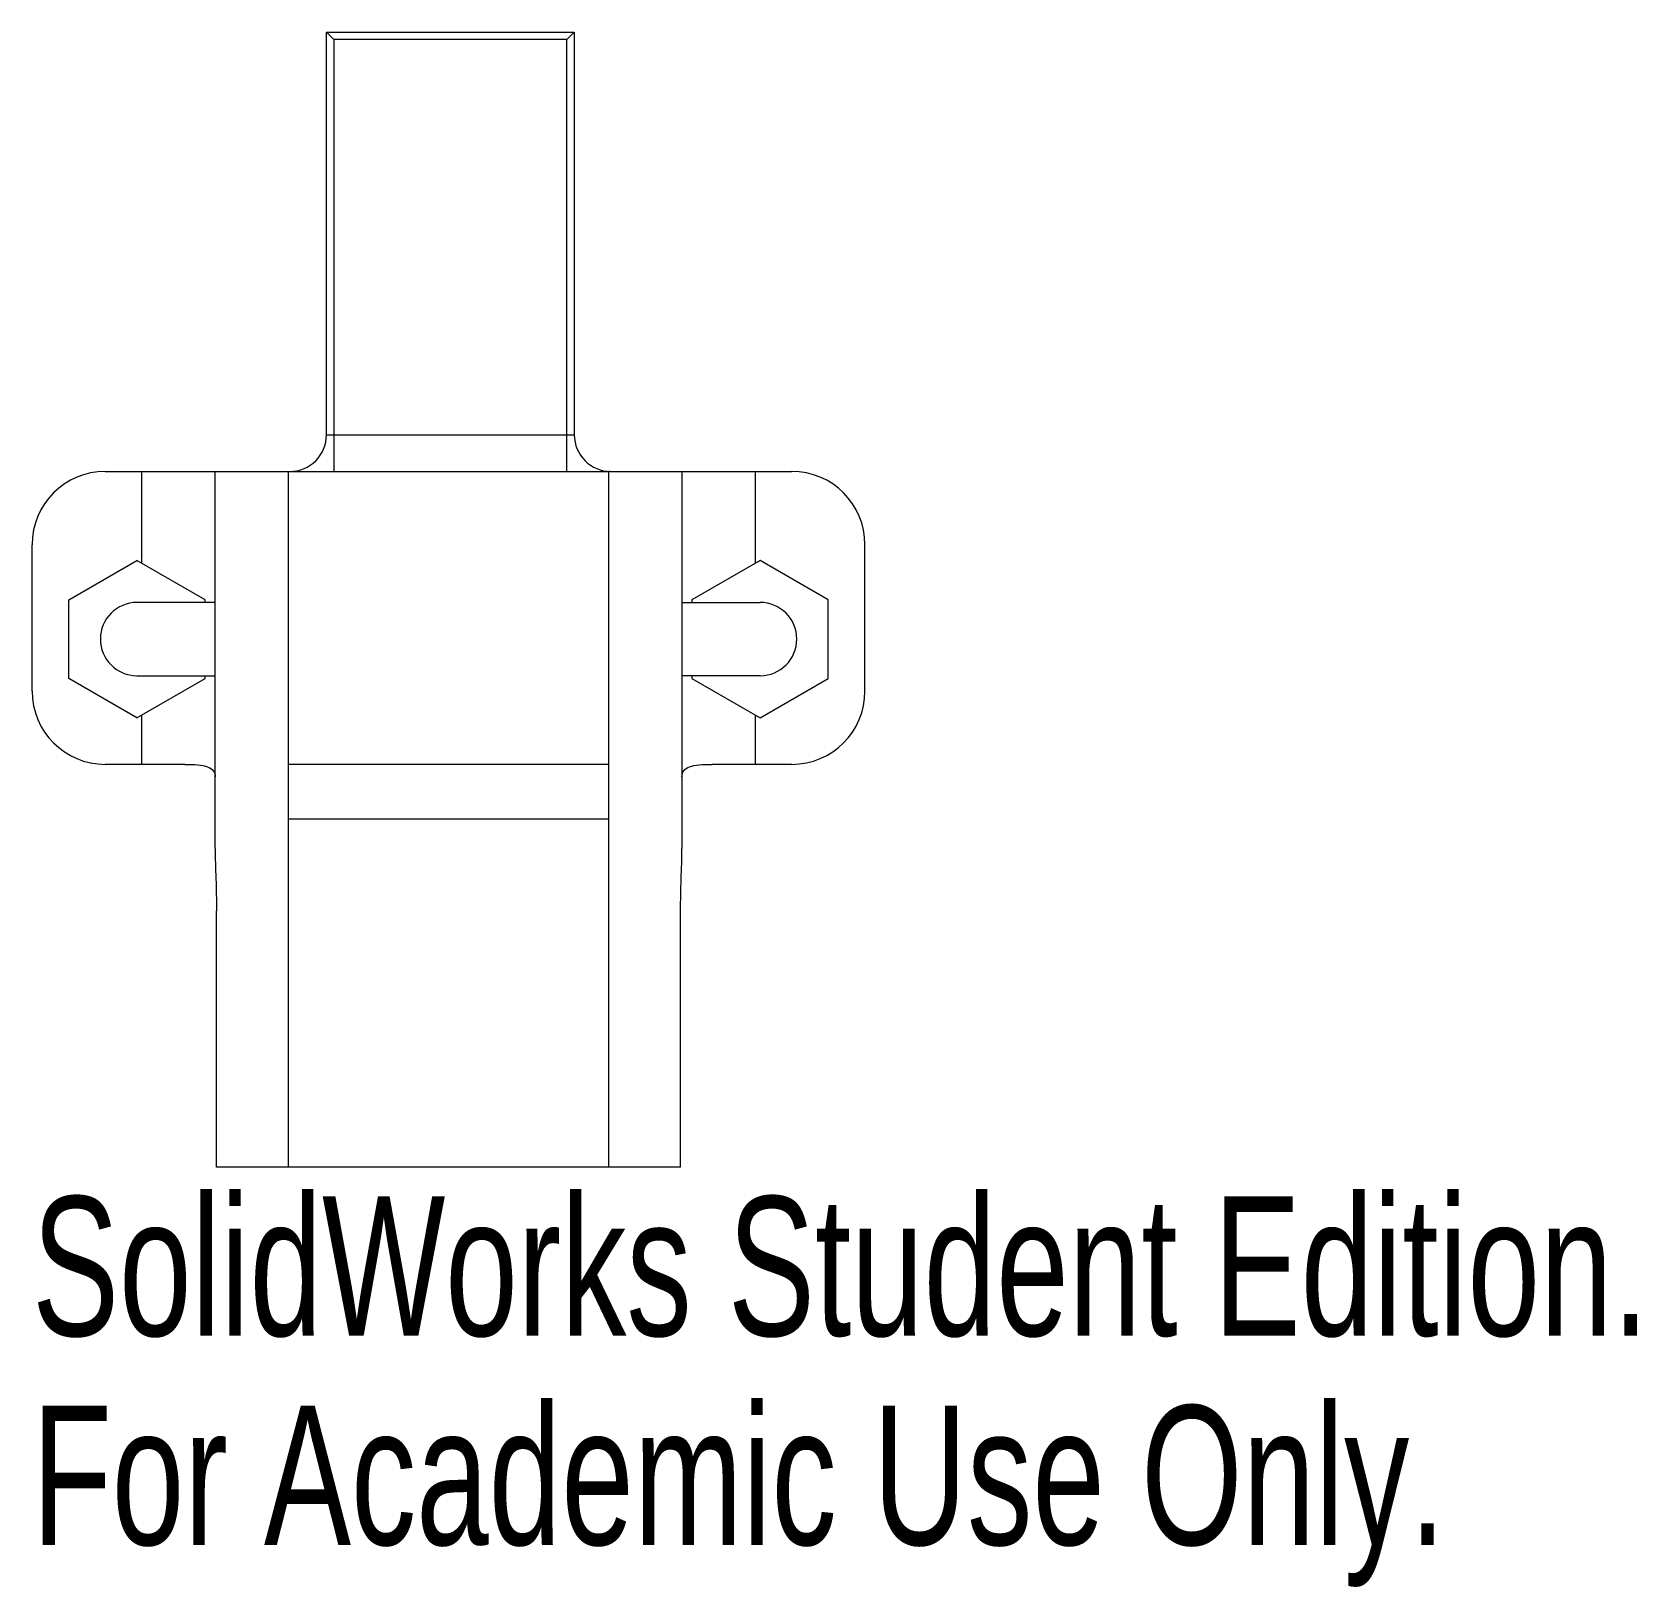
# Model space of a CAD drawing. Header units: inches. Extents: x -0.81 to 1.38, y -1.12 to 1.
import ezdxf

# ---------------------------------------------------------------- set-up
doc = ezdxf.new("R2010")
doc.units = ezdxf.units.IN
doc.header["$MEASUREMENT"] = 0
doc.styles.add('SLDTEXTSTYLE0', font='TXT', dxfattribs={"width": 0.7})

msp = doc.modelspace()

# ---------------------------------------------------------------- linework, layer by layer
at = {"color": 7, "linetype": 'Continuous', "lineweight": 15}
for p, q in [((-0.4055, 1), (-0.3955, 0.99)), ((-0.4055, 0.45), (-0.4055, 1)), ((-0.4055, 1), (-0.067, 1)), ((-0.3955, 0.99), (-0.3955, 0.4)), ((-0.077, 0.99), (-0.3955, 0.99)), ((-0.077, 0.99), (-0.067, 1)), ((-0.077, 0.4), (-0.077, 0.99)), ((-0.067, 1), (-0.067, 0.45)), ((-0.4055, 0.45), (-0.067, 0.45)), ((-0.7075, 0.4), (-0.02, 0.4)), ((-0.6575, 0.2747), (-0.6575, 0.4)), ((-0.5575, -0.1149), (-0.5575, 0.4)), ((-0.4575, -0.55), (-0.4575, 0.4)), ((-0.02, -0.55), (-0.02, 0.4)), ((-0.0178, 0.4), (0.23, 0.4)), ((0.08, 0.4), (0.08, -0.1149)), ((0.18, 0.4), (0.18, 0.2747)), ((-0.8075, 0.1), (-0.8075, 0.3)), ((0.33, 0.1), (0.33, 0.3)), ((-0.7574, 0.2249), (-0.6643, 0.2786)), ((-0.5712, 0.2249), (-0.6643, 0.2786)), ((0.1868, 0.2786), (0.0937, 0.2249)), ((0.2799, 0.2249), (0.1868, 0.2786)), ((-0.7574, 0.1174), (-0.7574, 0.2249)), ((-0.5575, 0.2211), (-0.6643, 0.2211)), ((-0.5712, 0.2211), (-0.5712, 0.2249)), ((0.08, 0.2211), (0.1868, 0.2211)), ((0.0937, 0.2249), (0.0937, 0.2211)), ((0.2799, 0.1174), (0.2799, 0.2249)), ((-0.6643, 0.0636), (-0.7574, 0.1174)), ((-0.6643, 0.1211), (-0.5575, 0.1211)), ((-0.6643, 0.0636), (-0.5712, 0.1174)), ((-0.5712, 0.1174), (-0.5712, 0.1211)), ((0.1868, 0.1211), (0.08, 0.1211)), ((0.0937, 0.1211), (0.0937, 0.1174)), ((0.0937, 0.1174), (0.1868, 0.0636)), ((0.1868, 0.0636), (0.2799, 0.1174)), ((-0.6575, 0), (-0.6575, 0.0676)), ((0.18, 0.0676), (0.18, 0)), ((-0.5989, 0), (-0.7075, 0)), ((-0.02, 0), (-0.4575, 0)), ((0.23, 0), (0.1214, 0)), ((-0.02, -0.075), (-0.4575, -0.075)), ((-0.5557, -0.55), (-0.5557, -0.2)), ((0.0782, -0.55), (0.0782, -0.2)), ((0.0782, -0.55), (-0.5557, -0.55))]:
    msp.add_line(p, q, dxfattribs=at)
for centre, radius, start, end in [((-0.4555, 0.45), 0.05, 270, 0), ((-0.017, 0.45), 0.05, 180, 270), ((-0.7075, 0.3), 0.1, 90, 180), ((0.23, 0.3), 0.1, 0, 90), ((-0.6643, 0.1711), 0.05, 90, 270), ((0.1868, 0.1711), 0.05, 270, 90), ((-0.7075, 0.1), 0.1, 180, 270), ((0.23, 0.1), 0.1, 270, 0)]:
    msp.add_arc(centre, radius, start, end, dxfattribs=at)
msp.add_open_spline([(-0.0178, 0.4), (-0.0186, 0.4), (-0.0193, 0.4), (-0.02, 0.4)], degree=3, dxfattribs=at)
for points, knots in [([(-0.5989, 0), (-0.5923, 0), (-0.5864, -0.0002), (-0.576, -0.0012), (-0.5715, -0.002), (-0.5645, -0.0047), (-0.5618, -0.0065), (-0.5583, -0.0111), (-0.5575, -0.0138), (-0.5575, -0.0171)], [0, 0, 0, 0, 0.25, 0.25, 0.5, 0.5, 0.75, 0.75, 1, 1, 1, 1]), ([(0.08, -0.0171), (0.08, -0.0138), (0.0808, -0.0111), (0.0843, -0.0065), (0.087, -0.0047), (0.094, -0.002), (0.0985, -0.0012), (0.1089, -0.0002), (0.1148, 0), (0.1214, 0)], [0, 0, 0, 0, 0.25, 0.25, 0.5, 0.5, 0.75, 0.75, 1, 1, 1, 1]), ([(-0.5575, -0.1149), (-0.5575, -0.1283), (-0.5569, -0.1421), (-0.556, -0.1705), (-0.5557, -0.1852), (-0.5557, -0.2)], [0, 0, 0, 0, 0.5, 0.5, 1, 1, 1, 1]), ([(0.0782, -0.2), (0.0782, -0.1852), (0.0785, -0.1708), (0.0794, -0.1423), (0.08, -0.1283), (0.08, -0.1149)], [0, 0, 0, 0, 0.5, 0.5, 1, 1, 1, 1])]:
    msp.add_open_spline(points, degree=3, knots=knots, dxfattribs=at)

# ---------------------------------------------------------------- texts
at = {"color": 7, "linetype": 'Continuous', "char_height": 0.1903, "attachment_point": 1, "style": 'SLDTEXTSTYLE0'}
for s, insert in [('SolidWorks Student Edition.', (-0.8075, -0.5901)), ('For Academic Use Only.', (-0.8075, -0.8756))]:
    msp.add_mtext(s, dxfattribs=dict(at, insert=insert))

doc.saveas('drawing.dxf')
